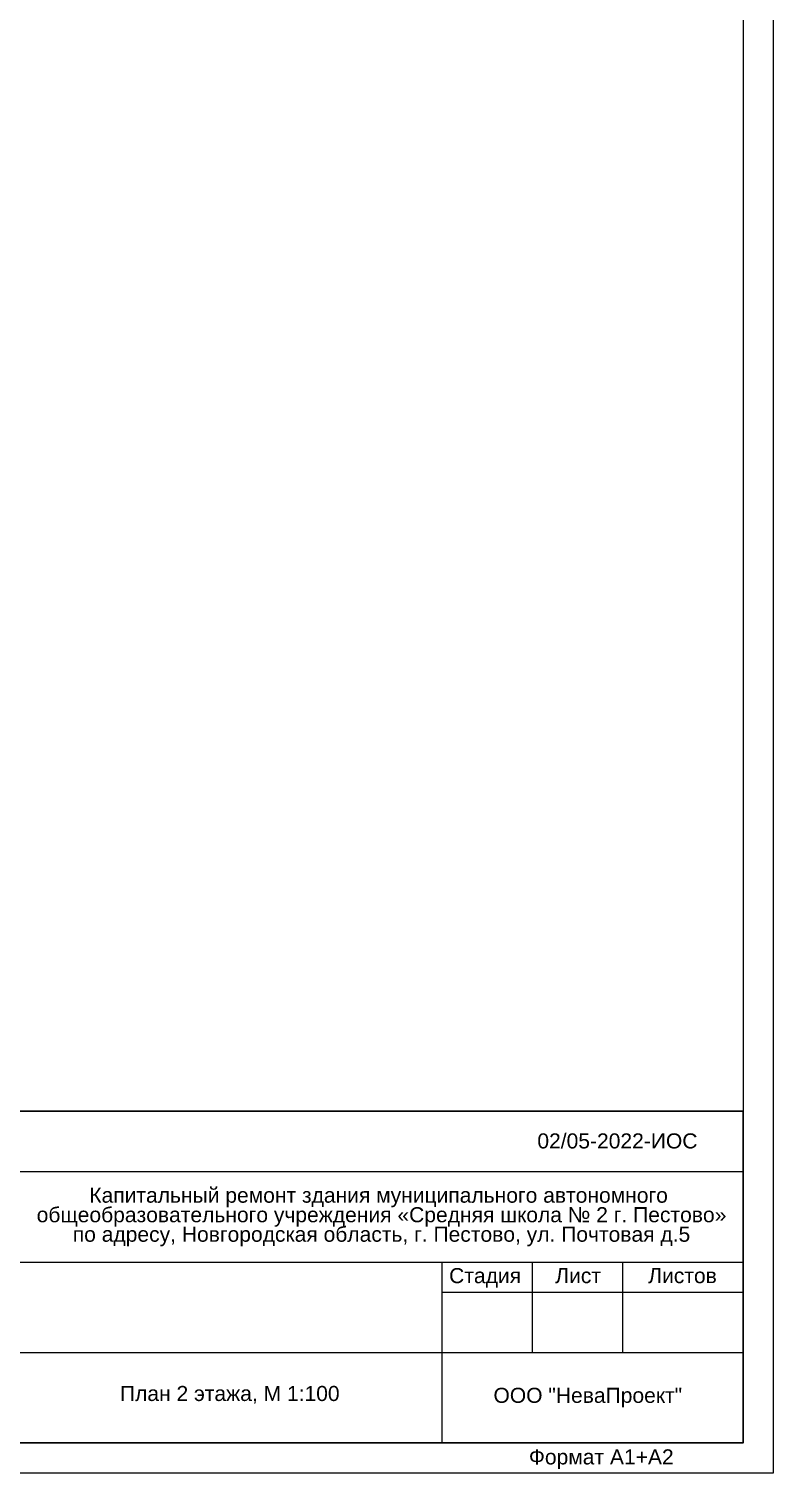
# Model space of a CAD drawing. Header units: metres. Extents: x -5 to 458, y -5 to 65.
# Drawn here: x 250.54 to 262.9, y 0.03 to 23.98 of the extents above; entities that cross this region are included whole.
import ezdxf
from ezdxf.enums import TextEntityAlignment as Align

# ---------------------------------------------------------------- set-up
doc = ezdxf.new("R2010")
doc.units = ezdxf.units.M
doc.linetypes.add('DGN Style 3', pattern=[499.525246, 356.803747, -142.721499])
doc.layers.add('Level 50', color=7, linetype='Continuous', lineweight=0)
doc.layers.add('Level 63', color=7, linetype='Continuous', lineweight=0)
doc.layers.add('YOLO_STAMP', color=1, linetype='Continuous')
doc.styles.add('Style-Arial', font='arial.ttf')

# ---------------------------------------------------------------- blocks, each defined once
blk = doc.blocks.new('*U49')
at = {"color": 7, "linetype": 'Continuous', "lineweight": 0, "flags": 128}
blk.add_lwpolyline([(63.075, 29.7), (63.075, -29.7), (-63.075, -29.7), (-63.075, 29.7), (63.075, 29.7)], close=True, dxfattribs=at)
at = {"layer": 'Level 50', "color": 7, "linetype": 'Continuous', "lineweight": 13}
for p, q in [((62.575, 29.2), (62.575, -29.2)), ((62.575, -29.2), (-62.275, -29.2))]:
    blk.add_line(p, q, dxfattribs=at)
at = {"layer": 'Level 63', "color": 7, "linetype": 'Continuous', "lineweight": 13}
for p, q in [((44.075, -23.7), (62.575, -23.7)), ((50.575, -24.7), (62.575, -24.7)), ((50.575, -26.2), (62.575, -26.2)), ((57.575, -26.7), (62.575, -26.7)), ((50.575, -27.7), (62.575, -27.7))]:
    blk.add_line(p, q, dxfattribs=at)
at = {"layer": 'Level 63', "color": 7, "linetype": 'Continuous', "lineweight": 13, "flags": 128}
for points in [[(57.575, -26.2), (57.575, -29.2)], [(59.075, -26.2), (59.075, -27.7)], [(60.575, -26.2), (60.575, -27.7)]]:
    blk.add_lwpolyline(points, dxfattribs=at)
at = {"layer": 'Level 63', "color": 7, "linetype": 'Continuous', "lineweight": 0, "style": 'Style-Arial'}
for s, p in [('Стадия', (58.293, -26.425)), ('Лист', (59.838, -26.425)), ('Листов', (61.571, -26.425)), ('ООО "НеваПроект"', (59.998, -28.41)), ('Формат А1+A2', (60.222, -29.431))]:
    blk.add_text(s, height=0.25, dxfattribs=at).set_placement(p, align=Align.MIDDLE_CENTER)

msp = doc.modelspace()

# ---------------------------------------------------------------- linework, layer by layer
at = {"layer": 'YOLO_STAMP'}
msp.add_lwpolyline([(243.89709, 6.026369), (262.39709, 6.026369), (262.39709, 0.526369), (243.89709, 0.526369)], close=True, dxfattribs=at)

# ---------------------------------------------------------------- block references
at = {"layer": 'Level 50', "color": 7, "linetype": 'Continuous', "lineweight": 13}
msp.add_blockref('*U49', (199.822091, 29.726332), dxfattribs=at)

# ---------------------------------------------------------------- texts
at = {"color": 7, "linetype": 'Continuous', "lineweight": 0, "style": 'Style-Arial'}
msp.add_text('02/05-2022-ИОС', height=0.25, dxfattribs=at).set_placement((258.982963, 5.660277), align=Align.TOP_LEFT)
at = {"color": 18, "linetype": 'DGN Style 3', "lineweight": 0, "true_color": 0x000000, "insert": (256.347234, 4.760331), "char_height": 0.25, "attachment_point": 2, "line_spacing_factor": 0.776524, "style": 'Style-Arial'}
msp.add_mtext('Капитальный ремонт здания муниципального автономного\\P общеобразовательного учреждения «Средняя школа № 2 г. Пестово»\\P по адресу, Новгородская область, г. Пестово, ул. Почтовая д.5\\P', dxfattribs=at)
at = {"color": 7, "linetype": 'Continuous', "lineweight": 13, "insert": (253.876882, 1.471952), "char_height": 0.25, "attachment_point": 2, "line_spacing_factor": 0.6, "style": 'Style-Arial'}
msp.add_mtext('План 2 этажа, М 1:100', dxfattribs=at)

doc.saveas('drawing.dxf')
